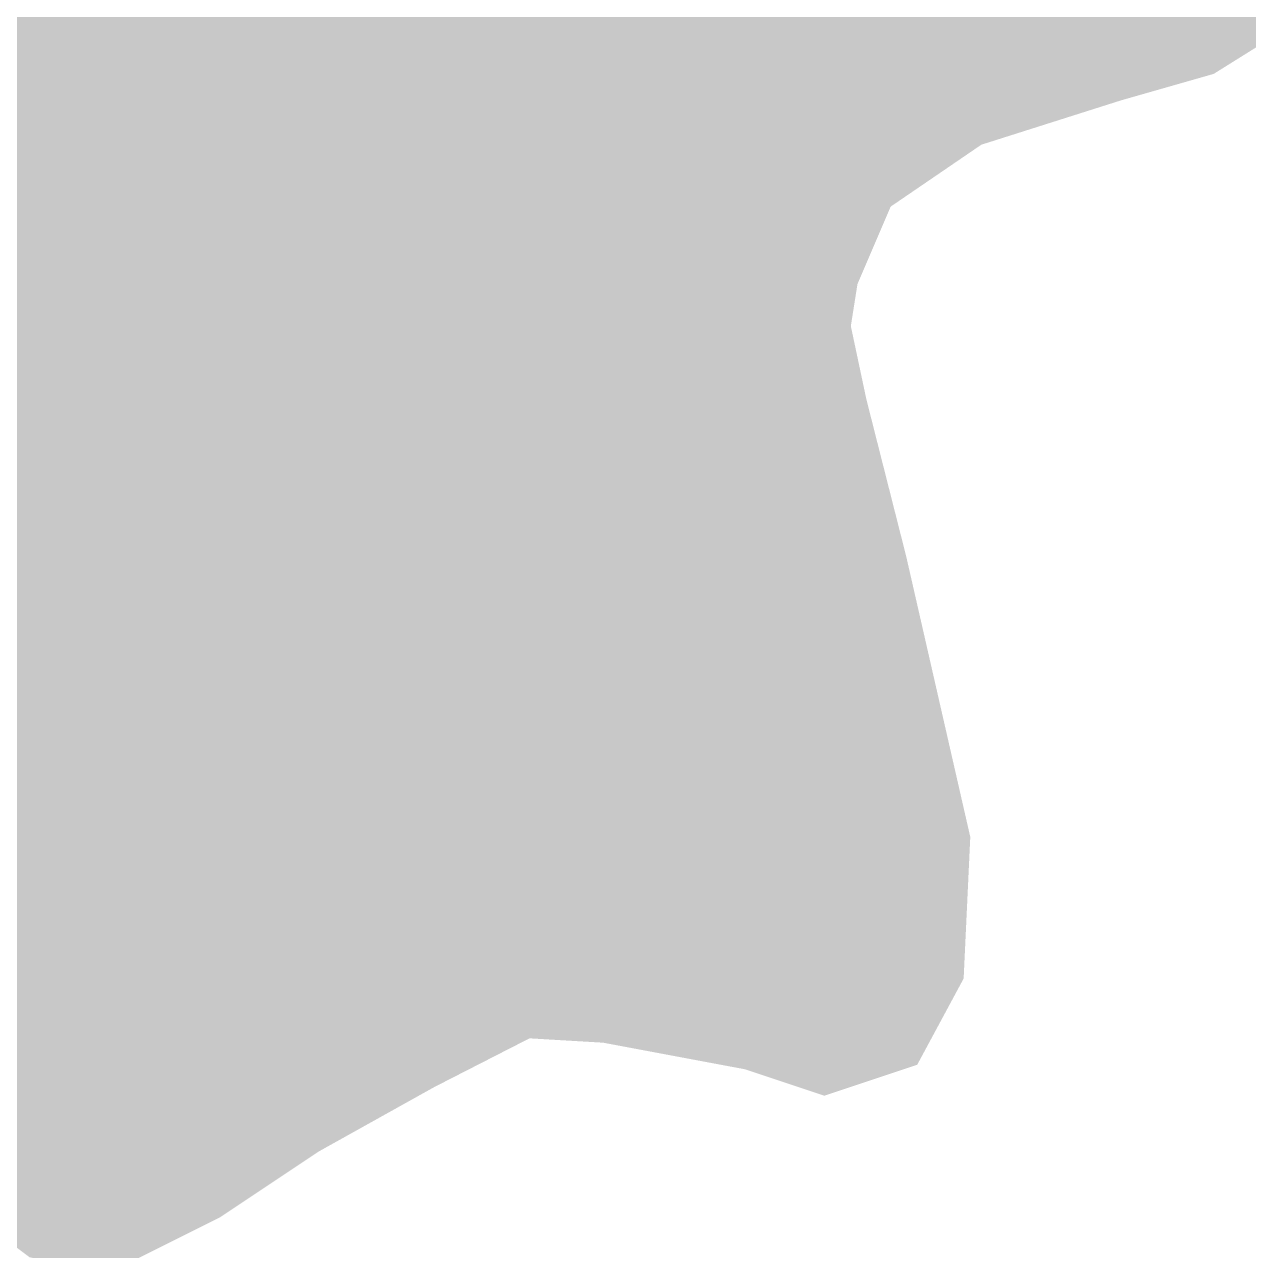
# Model space of a CAD drawing. Header units: inches. Extents: x 288635 to 693176, y 676945 to 1601077.
# Drawn here: x 492593 to 495404, y 794811 to 797627 of the extents above; entities that cross this region are included whole.
import ezdxf

# ---------------------------------------------------------------- set-up
doc = ezdxf.new("R2010")
doc.units = ezdxf.units.IN
doc.header["$MEASUREMENT"] = 0

msp = doc.modelspace()

# ---------------------------------------------------------------- hatches: boundary and pattern name
msp.add_hatch(color=256).paths.add_polyline_path([(501680.4049, 811072.2892), (501660.6351, 810940.491), (501696.1952, 810808.4107), (501716.5152, 810605.2103), (501711.4352, 810483.29), (501543.7949, 810462.97), (501396.4746, 810539.1702), (501193.2742, 810544.2502), (501040.8739, 810381.6898), (500984.9938, 810320.7297), (500847.8335, 810305.4897), (500715.7532, 810325.8097), (500624.313, 810254.6896), (500609.073, 810158.1694), (500670.0331, 809990.5291), (500659.8731, 809853.3688), (500507.4728, 809650.1684), (500482.0727, 809528.2481), (500522.7128, 809411.4079), (500629.393, 809396.1679), (500797.0334, 809507.9281), (500903.7136, 809675.5684), (500934.1937, 809782.2486), (501045.9539, 809878.7688), (501208.5142, 809919.4089), (501274.5543, 809812.7287), (501264.3943, 809599.3683), (501223.7542, 809294.5677), (501238.9943, 809172.6474), (501289.7944, 809086.2873), (501467.5947, 809060.8872), (501604.755, 809086.2873), (501696.1952, 809086.2873), (501762.2353, 808974.527), (501777.4753, 808837.3668), (501645.3951, 808644.3264), (501472.6747, 808507.1661), (501086.594, 808359.8458), (500852.9135, 808192.2055), (500629.393, 807933.1249), (500527.7928, 807714.6845), (500532.8728, 807359.0838), (500532.8728, 806957.763), (500553.1929, 806724.0825), (500583.673, 806561.5222), (500558.2729, 806429.4419), (500502.3928, 806327.8417), (500405.8726, 806277.0416), (500309.9874, 806266.5641), (500230.6122, 806253.3349), (500182.9871, 806221.5849), (500182.9871, 806163.3764), (500190.9247, 806102.5221), (500236.1156, 806011.8228), (500297.0757, 805905.1426), (500434.236, 805773.0623), (500866.0368, 805493.6617), (501064.1572, 805442.8616), (501348.6378, 805412.3816), (501501.0381, 805265.0613), (501541.6782, 805143.141), (501516.2781, 805051.7009), (501465.478, 804965.3407), (501287.6777, 804894.2205), (501013.3571, 804858.6605), (500505.3561, 804894.2205), (500048.1552, 804858.6605), (499733.1946, 804792.6203), (499702.7145, 804685.9401), (499758.5946, 804589.4199), (499870.3549, 804482.7397), (500286.9157, 804284.6193), (500713.6365, 804096.6589), (500932.077, 804086.4989), (501104.7973, 804071.2589), (501191.1575, 804015.3788), (501252.1176, 803903.6186), (501277.5177, 803791.8583), (501236.8776, 803725.8182), (501109.8773, 803654.6981), (500840.6368, 803451.4977), (500662.8364, 803324.4974), (500510.4361, 803334.6574), (500424.076, 803421.0176), (500291.9957, 803548.0178), (500190.3955, 803644.538), (500078.6353, 803639.458), (499961.795, 803608.978), (499799.2347, 803558.1779), (499717.9546, 803614.058), (499423.314, 803857.8985), (499123.5934, 804005.2188), (498910.2329, 804010.2988), (498691.7925, 803939.1786), (498524.1522, 803832.7524), (498351.4318, 803822.5924), (498219.3516, 803868.3125), (498031.3912, 803878.4725), (497731.6706, 803837.8324), (497472.5901, 803807.3524), (497162.7094, 803771.7923), (496923.949, 803695.5921), (496725.8286, 803548.2718), (496735.9886, 803400.9516), (496776.6287, 803218.0712), (496903.6289, 803085.9909), (497183.0295, 802908.1906), (497640.2304, 802801.5104), (497884.0709, 802674.5101), (497924.711, 802557.6699), (497873.9109, 802501.7898), (497818.0308, 802481.4697), (497594.5103, 802527.1898), (497416.7099, 802491.6297), (497198.2695, 802410.3496), (497071.2693, 802420.5096), (496751.2286, 802567.8299), (496385.4679, 802664.3501), (496151.7874, 802618.63), (495928.267, 802486.5497), (495836.8268, 802344.3094), (495882.5469, 802227.4692), (495999.3871, 802075.0689), (496253.3876, 801988.7087), (496441.348, 801826.1484), (496583.5883, 801582.3079), (496446.428, 801429.9076), (496344.8278, 801414.6676), (496207.6675, 801495.9477), (496060.3472, 801556.9079), (495943.507, 801551.8279), (495913.0269, 801511.1878), (495948.587, 801434.9876), (495994.3071, 801277.5073), (495953.667, 801191.1471), (495852.0668, 801140.347), (495659.0264, 801262.2673), (495425.346, 801455.3077), (495171.3455, 801663.5881), (495074.8253, 801592.4679), (495018.9452, 801526.4278), (495044.3452, 801424.8276), (495054.5052, 801236.8672), (495135.7854, 801059.0669), (495278.0257, 800799.9863), (495364.3858, 800647.586), (495344.0658, 800444.3856), (495283.1057, 800241.1852), (495135.7854, 799992.2647), (494932.585, 799870.3445), (494724.3046, 799748.4242), (494709.0645, 799651.9041), (494775.1047, 799621.424), (495125.6254, 799601.104), (495460.906, 799606.184), (495608.2263, 799504.5838), (495628.5464, 799372.5035), (495552.3462, 799174.3831), (495359.3058, 799072.7829), (495237.3856, 799006.7428), (495222.1456, 798854.3425), (495247.5456, 798742.5822), (495410.1059, 798544.4618), (495471.0661, 798371.7415), (495465.986, 798254.9013), (495405.0259, 798112.661), (495405.0259, 797980.5807), (495425.346, 797873.9005), (495516.7861, 797741.8202), (495445.666, 797589.4199), (495323.7458, 797513.2198), (495110.3853, 797452.2597), (494790.3447, 797350.6595), (494582.0643, 797208.4192), (494505.8641, 797030.6188), (494490.6241, 796934.0986), (494526.1842, 796766.4583), (494617.6244, 796405.7776), (494764.9446, 795760.6163), (494749.7046, 795435.4956), (494643.0244, 795237.3752), (494444.8219, 795171.3077), (494429.664, 795166.2551), (494380.2936, 795182.7119), (494246.7836, 795227.2152), (493921.663, 795288.1753), (493752.7526, 795298.1237), (493534.3122, 795186.3635), (493270.1517, 795039.0432), (493041.5512, 794886.6429), (492787.5507, 794759.6426), (492658.2776, 794784.7791), (492604.6703, 794795.2027), (492381.1499, 794962.843), (492198.2695, 795176.2034), (491944.269, 795496.2441), (491629.3084, 795760.4046), (491405.7879, 795831.5247), (491283.8677, 795775.6446), (491192.4275, 795618.1643), (491136.5474, 795399.7239), (491116.2273, 794973.003), (491187.3475, 794586.9223), (491227.9876, 794068.7612), (491131.4674, 793824.9207), (491004.4671, 793626.8003), (490643.7864, 793977.321), (490303.4257, 794338.0018), (490059.5852, 794546.2822), (489754.7846, 794795.2027), (489622.9146, 795034.5225), (489607.6656, 795130.0178), (489576.9843, 795394.6439), (489400.7987, 796008.7481), (489217.9183, 796435.469), (489019.7979, 796836.7898), (489233.1583, 797065.3902), (489487.1588, 797349.8708), (489659.8792, 797593.7113), (489725.9193, 797847.7118), (489786.8794, 798091.5523), (489974.8398, 798381.1129), (490218.6803, 798614.7933), (490432.0407, 798762.1136), (490579.361, 798894.1939), (490635.2411, 799011.0341), (490584.441, 799143.1144), (490345.6806, 799280.2747), (490066.28, 799320.9148), (489916.1377, 799393.2055), (489791.9594, 799452.995), (489482.0788, 799651.1154), (489334.7585, 799793.3557), (489243.3183, 799971.1561), (489024.8779, 800148.9564), (488699.7573, 800326.7568), (488435.5967, 800453.757), (488237.4763, 800636.6374), (487886.9556, 800936.358), (487753.182, 800931.913), (487721.432, 800779.5127), (487772.2321, 800576.3123), (487892.8823, 800373.1119), (488127.8328, 800150.8614), (488483.4335, 799795.2607), (488839.0342, 799312.6597), (488877.1343, 799045.9592), (488839.0342, 798664.9584), (488699.3339, 798398.2579), (488413.5834, 797953.757), (488216.733, 797668.0064), (487772.2321, 797953.757), (487435.6814, 798061.7072), (487213.29, 798094.8293), (487137.2308, 798106.1573), (486781.8084, 798111.6794), (486898.3116, 798241.8888), (486125.7267, 798845.1401), (485406.0586, 799289.6409), (484601.7236, 799691.8084), (484510.2184, 799724.3781), (483977.3057, 799914.0589), (483553.9716, 800125.7259), (482993.0538, 800538.4768), (482643.8031, 800834.8107), (482114.6353, 801289.8949), (481765.3846, 801501.562), (481469.0507, 801670.8957), (481331.4671, 801639.1456), (480691.2911, 802579.4129), (480296.9442, 803176.3779), (480071.7734, 803813.2382), (479685.6917, 804232.8066), (479076.0905, 805055.7682), (478583.3295, 805934.61), (478237.8888, 806452.771), (478009.2884, 806767.7316), (477770.5279, 807031.8922), (477679.0877, 807123.3324), (477508.117, 807201.3054), (477776.3415, 807777.9882), (478031.1548, 808207.1474), (478420.0804, 808448.5495), (478768.7723, 808730.1853), (478983.3519, 808931.3537), (479060.3733, 809272.4483), (479077.2305, 809347.1017), (479197.9316, 809843.3171), (479412.5112, 810272.4764), (479560.0347, 810674.8132), (479895.3154, 811466.0755), (480069.6613, 811774.5338), (480203.7736, 812015.9358), (480285.1329, 810598.0593), (480329.3279, 809886.0283), (480824.6015, 809951.7127), (485812.0073, 810176.609), (495164.1549, 810798.351), (497738.8673, 810950.651), (498404.3486, 810986.2111), (499059.6699, 810976.051), (499008.8698, 810711.8905), (498902.1896, 810564.5702), (498825.9894, 810478.21), (498683.7492, 810493.4501), (498587.229, 810508.6901), (498444.9887, 810386.7699), (498353.5485, 810295.3297), (498241.7883, 810259.7696), (498124.948, 810305.4897), (498008.1078, 810468.05), (497911.5876, 810747.4506), (497860.7875, 810849.0508), (497749.0273, 810859.2108), (497657.5871, 810716.9705), (497652.5071, 810447.73), (497688.0672, 810249.6096), (497652.5071, 810102.2893), (497576.3069, 809929.5689), (497403.5866, 809767.0086), (497200.3862, 809685.7285), (497032.7458, 809518.0881), (497002.2658, 809370.7678), (497047.9859, 809192.9675), (497088.626, 809106.6073), (497154.6661, 809055.8072), (497261.3463, 809015.1671), (497459.4667, 809111.6873), (497642.3471, 809172.6474), (497820.1474, 809203.1275), (498028.4278, 809203.1275), (498302.7484, 809116.7673), (498587.229, 809045.6472), (498841.2295, 809065.9672), (499019.0298, 809157.4074), (499085.07, 809274.2476), (499171.4301, 809436.808), (499283.1903, 809538.4082), (499445.7507, 809594.2883), (499643.8711, 809690.8085), (499847.0715, 809868.6088), (499938.5117, 810036.2492), (499923.2716, 810188.6495), (499862.3115, 810371.5298), (499902.9516, 810529.0101), (499980.1052, 810592.3863), (500067.5145, 810649.0393), (500329.6724, 810686.4905), (500512.5528, 810752.5306), (500619.233, 810849.0508), (500807.1934, 811128.4513), (501691.1152, 811143.6914), (501680.4049, 811072.2892)], flags=0)

doc.saveas('drawing.dxf')
